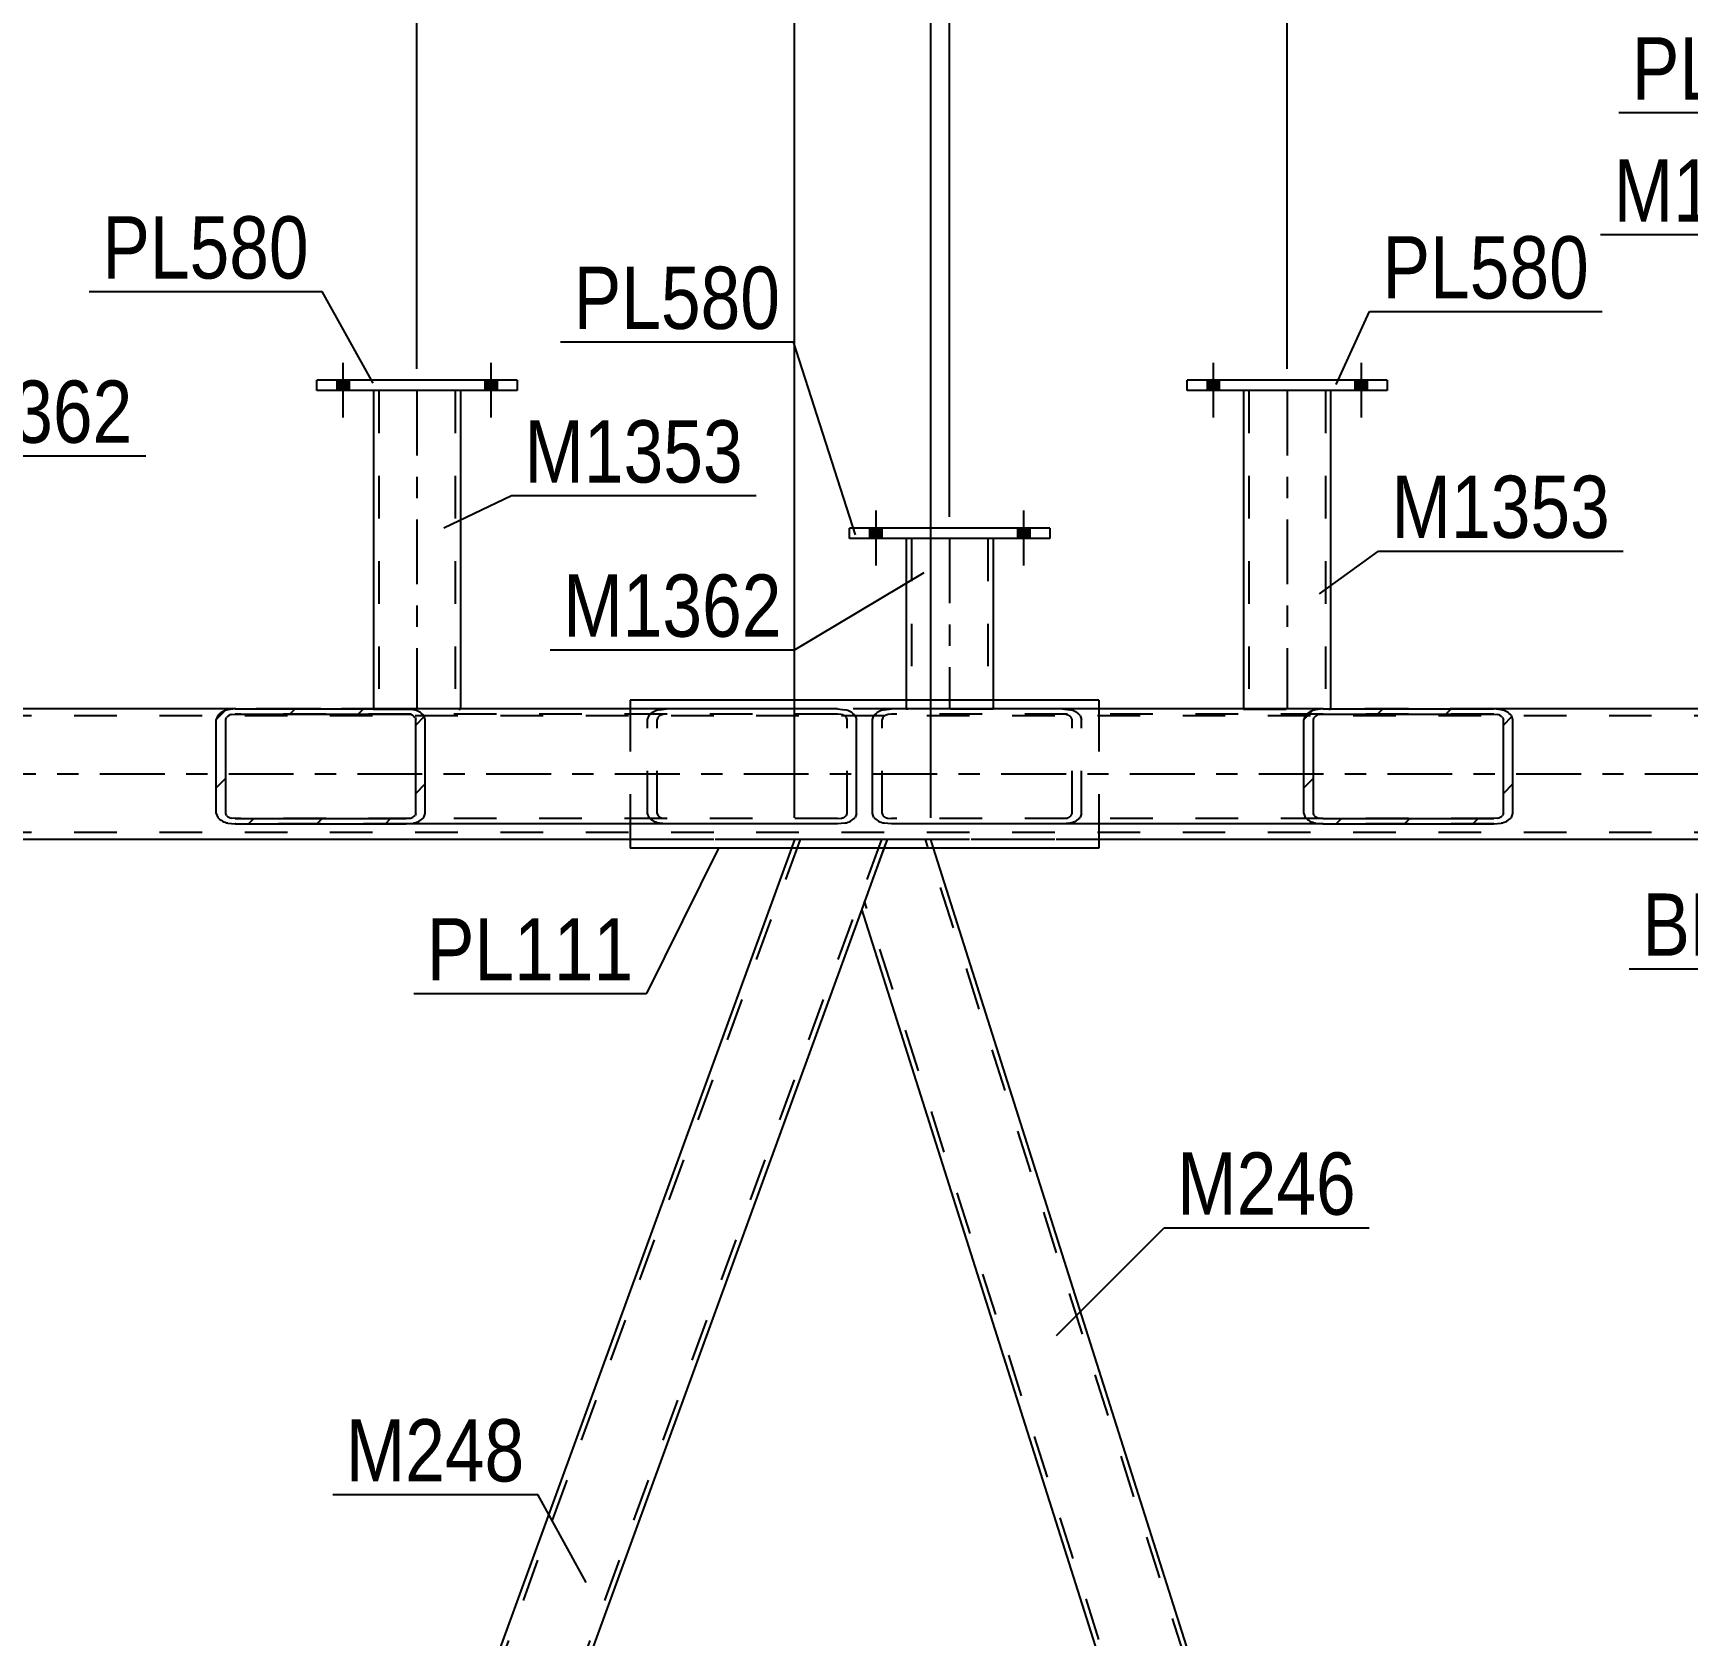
# Model space of a CAD drawing. Header units: millimetres. Extents: x -853 to 336, y -866 to -25.
# Drawn here: x -346.4 to -270.4, y -319.9 to -246.2 of the extents above; entities that cross this region are included whole.
import ezdxf

# ---------------------------------------------------------------- set-up
doc = ezdxf.new("R2010")
doc.units = ezdxf.units.MM
doc.linetypes.add('DXK_LINE_DOT2', pattern=[3.9198, 1.9599, -1.9599])
doc.linetypes.add('DXK_LINE_DOT3', pattern=[5.9187, 2.979, -0.9799, 0.9799, -0.9799])
doc.styles.add('Arial Narrow', font='ARIALN.TTF', dxfattribs={"height": 0.2})

# ---------------------------------------------------------------- blocks, each defined once
blk = doc.blocks.new('Part-570393679-12733 - 12244')
at = {"linetype": 'Continuous'}
h = blk.add_hatch(dxfattribs=at)
h.set_pattern_fill('', scale=0.7, style=0, pattern_type=0)
h.set_pattern_definition([(45, (-338.022, -277.7895), (-1.57154, 1.57154), [])])
h.paths.add_polyline_path([(-337.956, -277.606), (-338.022, -277.789), (-338.022, -282.109), (-337.956, -282.293), (-337.766, -282.449), (-337.483, -282.553), (-337.149, -282.589), (-329.288, -282.589), (-328.953, -282.553), (-328.67, -282.449), (-328.481, -282.293), (-328.414, -282.109), (-328.414, -277.789), (-328.481, -277.606), (-328.67, -277.45), (-328.953, -277.346), (-329.288, -277.309), (-337.149, -277.309), (-337.483, -277.346), (-337.766, -277.45)])
h.paths.add_polyline_path([(-337.316, -277.568), (-337.149, -277.549), (-329.288, -277.549), (-329.12, -277.568), (-328.979, -277.62), (-328.884, -277.698), (-328.851, -277.789), (-328.851, -282.109), (-328.884, -282.201), (-328.979, -282.279), (-329.12, -282.331), (-329.288, -282.349), (-337.149, -282.349), (-337.316, -282.331), (-337.457, -282.279), (-337.552, -282.201), (-337.585, -282.109), (-337.585, -277.789), (-337.552, -277.698), (-337.457, -277.62)])
at = {"color": 2, "linetype": 'Continuous'}
for p, q in [((-337.956, -277.606), (-338.022, -277.789)), ((-337.149, -277.309), (-337.483, -277.346)), ((-337.316, -277.568), (-337.149, -277.549)), ((-337.149, -277.309), (-329.288, -277.309)), ((-337.149, -277.549), (-329.288, -277.549)), ((-309.458, -277.309), (-329.288, -277.309)), ((-328.953, -277.346), (-329.288, -277.309)), ((-329.288, -277.549), (-329.12, -277.568)), ((-328.414, -277.789), (-328.481, -277.606)), ((-309.458, -277.309), (-309.124, -277.346)), ((-308.651, -277.606), (-308.585, -277.789)), ((-338.022, -282.109), (-338.022, -277.789)), ((-337.585, -277.789), (-337.552, -277.698)), ((-337.585, -282.109), (-337.585, -277.789)), ((-328.884, -277.698), (-328.851, -277.789)), ((-328.851, -282.109), (-328.851, -277.789)), ((-328.414, -282.109), (-328.414, -277.789)), ((-308.585, -282.109), (-308.585, -277.789)), ((-338.022, -282.109), (-337.956, -282.293)), ((-337.552, -282.201), (-337.585, -282.109)), ((-328.851, -282.109), (-328.884, -282.201)), ((-328.481, -282.293), (-328.414, -282.109)), ((-308.585, -282.109), (-308.651, -282.293)), ((-337.483, -282.553), (-337.149, -282.589)), ((-337.149, -282.349), (-337.316, -282.331)), ((-337.149, -282.349), (-329.288, -282.349)), ((-337.149, -282.589), (-329.288, -282.589)), ((-329.12, -282.331), (-329.288, -282.349)), ((-329.288, -282.589), (-328.953, -282.553)), ((-309.458, -282.589), (-329.288, -282.589)), ((-309.124, -282.553), (-309.458, -282.589))]:
    blk.add_line(p, q, dxfattribs=at)
at = {"color": 7, "linetype": 'DXK_LINE_DOT2'}
for p, q in [((-329.288, -277.309), (-337.149, -277.309)), ((-309.458, -277.549), (-337.149, -277.549)), ((-318.193, -277.789), (-318.126, -277.606)), ((-317.654, -277.346), (-317.319, -277.309)), ((-317.319, -277.549), (-317.487, -277.568)), ((-309.291, -277.568), (-309.458, -277.549)), ((-318.193, -282.109), (-318.193, -277.789)), ((-317.723, -277.698), (-317.756, -277.789)), ((-317.756, -282.109), (-317.756, -277.789)), ((-309.022, -277.789), (-309.055, -277.698)), ((-309.022, -282.109), (-309.022, -277.789)), ((-318.126, -282.293), (-318.193, -282.109)), ((-317.756, -282.109), (-317.723, -282.201)), ((-309.055, -282.201), (-309.022, -282.109)), ((-309.458, -282.349), (-337.149, -282.349)), ((-329.288, -282.589), (-337.149, -282.589)), ((-317.319, -282.589), (-317.654, -282.553)), ((-317.487, -282.331), (-317.319, -282.349)), ((-309.458, -282.349), (-309.291, -282.331))]:
    blk.add_line(p, q, dxfattribs=at)
at = {"color": 2, "linetype": 'Continuous'}
for centre, radius, start, end in [((-337.348, -278.152), 0.817, 99.51825, 138.06385), ((-337.248, -277.971), 0.409, 99.51825, 138.06385), ((-329.188, -277.971), 0.409, 41.93628, 80.48189), ((-329.088, -278.152), 0.817, 41.93628, 80.48189), ((-309.259, -278.152), 0.817, 41.93628, 80.48189), ((-337.248, -281.928), 0.409, 221.93628, 260.48189), ((-329.188, -281.928), 0.409, 279.51825, 318.06385), ((-337.348, -281.747), 0.817, 221.93628, 260.48189), ((-329.088, -281.747), 0.817, 279.51825, 318.06385), ((-309.259, -281.747), 0.817, 279.51825, 318.06385)]:
    blk.add_arc(centre, radius, start, end, dxfattribs=at)
at = {"color": 7, "linetype": 'DXK_LINE_DOT2'}
for centre, radius, start, end in [((-317.519, -278.152), 0.817, 99.51825, 138.06385), ((-317.419, -277.971), 0.409, 99.51825, 138.06385), ((-309.359, -277.971), 0.409, 41.93628, 80.48189), ((-317.419, -281.928), 0.409, 221.93628, 260.48189), ((-309.359, -281.928), 0.409, 279.51825, 318.06385), ((-317.519, -281.747), 0.817, 221.93628, 260.48189)]:
    blk.add_arc(centre, radius, start, end, dxfattribs=at)
blk = doc.blocks.new('Part-570393679-12443 - 12244')
at = {"color": 7, "linetype": 'DXK_LINE_DOT2'}
for p, q in [((-79.967, -277.629), (-752.888, -277.63)), ((-87.276, -277.309), (-742.568, -277.31)), ((-279.292, -277.309), (-337.148, -277.309)), ((-79.967, -282.989), (-752.888, -282.99)), ((-79.967, -283.309), (-742.568, -283.31)), ((-297.447, -283.309), (-318.993, -283.309))]:
    blk.add_line(p, q, dxfattribs=at)
at = {"color": 2, "linetype": 'Continuous'}
for p, q in [((-337.148, -277.309), (-364.427, -277.309)), ((-252.014, -277.309), (-279.292, -277.309)), ((-318.993, -283.309), (-382.581, -283.309)), ((-233.859, -283.309), (-297.447, -283.309))]:
    blk.add_line(p, q, dxfattribs=at)
at = {"color": 7, "linetype": 'DXK_LINE_DOT3'}
blk.add_line((-79.967, -280.309), (-752.888, -280.31), dxfattribs=at)
blk = doc.blocks.new('Bolt-570393679-12646 - 12244')
at = {"linetype": 'Continuous'}
for points in [[(-331.916, -262.189), (-332.476, -262.189), (-332.476, -262.669), (-331.916, -262.669)], [(-331.916, -262.189), (-332.476, -262.189), (-332.476, -262.669), (-331.916, -262.669)], [(-325.116, -262.189), (-325.676, -262.189), (-325.676, -262.669), (-325.116, -262.669)], [(-325.116, -262.189), (-325.676, -262.189), (-325.676, -262.669), (-325.116, -262.669)]]:
    blk.add_hatch(color=1, dxfattribs=at).paths.add_polyline_path(points)
at = {"color": 1, "linetype": 'Continuous'}
for p, q in [((-332.196, -261.389), (-332.196, -263.909)), ((-332.196, -261.389), (-332.196, -263.909)), ((-325.396, -261.389), (-325.396, -263.909)), ((-325.396, -261.389), (-325.396, -263.909)), ((-332.476, -262.189), (-332.476, -262.669)), ((-332.476, -262.189), (-332.476, -262.669)), ((-331.916, -262.189), (-331.916, -262.669)), ((-331.916, -262.189), (-331.916, -262.669)), ((-325.676, -262.189), (-325.676, -262.669)), ((-325.676, -262.189), (-325.676, -262.669)), ((-325.116, -262.189), (-325.116, -262.669)), ((-325.116, -262.189), (-325.116, -262.669))]:
    blk.add_line(p, q, dxfattribs=at)
blk = doc.blocks.new('Part-570393679-12530 - 12244')
at = {"color": 2, "linetype": 'Continuous'}
for p, q in [((-299.709, -268.987), (-308.909, -268.987)), ((-308.909, -269.467), (-308.909, -268.987)), ((-299.709, -268.987), (-299.709, -269.467)), ((-299.709, -269.467), (-308.909, -269.467))]:
    blk.add_line(p, q, dxfattribs=at)
blk = doc.blocks.new('Bolt-570393679-12648 - 12244')
at = {"linetype": 'Continuous'}
for points in [[(-291.916, -262.189), (-292.476, -262.189), (-292.476, -262.669), (-291.916, -262.669)], [(-291.916, -262.189), (-292.476, -262.189), (-292.476, -262.669), (-291.916, -262.669)], [(-285.116, -262.189), (-285.676, -262.189), (-285.676, -262.669), (-285.116, -262.669)], [(-285.116, -262.189), (-285.676, -262.189), (-285.676, -262.669), (-285.116, -262.669)]]:
    blk.add_hatch(color=1, dxfattribs=at).paths.add_polyline_path(points)
at = {"color": 1, "linetype": 'Continuous'}
for p, q in [((-292.196, -261.389), (-292.196, -263.909)), ((-292.196, -261.389), (-292.196, -263.909)), ((-285.396, -261.389), (-285.396, -263.909)), ((-285.396, -261.389), (-285.396, -263.909)), ((-292.476, -262.189), (-292.476, -262.669)), ((-292.476, -262.189), (-292.476, -262.669)), ((-291.916, -262.189), (-291.916, -262.669)), ((-291.916, -262.189), (-291.916, -262.669)), ((-285.676, -262.189), (-285.676, -262.669)), ((-285.676, -262.189), (-285.676, -262.669)), ((-285.116, -262.189), (-285.116, -262.669)), ((-285.116, -262.189), (-285.116, -262.669))]:
    blk.add_line(p, q, dxfattribs=at)
blk = doc.blocks.new('Part-570393679-12535 - 12244')
at = {"color": 2, "linetype": 'Continuous'}
for p, q in [((-306.309, -269.467), (-306.309, -276.909)), ((-302.309, -269.467), (-302.309, -276.909))]:
    blk.add_line(p, q, dxfattribs=at)
at = {"color": 7, "linetype": 'DXK_LINE_DOT2'}
for p, q in [((-302.309, -269.467), (-306.309, -269.467)), ((-306.309, -269.467), (-306.273, -269.467)), ((-306.069, -269.467), (-306.069, -277.313)), ((-302.549, -269.467), (-302.549, -277.313)), ((-306.309, -276.909), (-306.309, -277.313)), ((-302.309, -277.313), (-306.309, -277.313)), ((-302.309, -276.909), (-302.309, -277.313))]:
    blk.add_line(p, q, dxfattribs=at)
at = {"color": 7, "linetype": 'DXK_LINE_DOT3'}
blk.add_line((-304.309, -269.467), (-304.309, -277.313), dxfattribs=at)
blk = doc.blocks.new('Part-570393679-12934 - 12244')
at = {"color": 2, "linetype": 'Continuous'}
for p, q in [((-318.993, -276.909), (-318.993, -277.309)), ((-297.447, -276.909), (-318.993, -276.909)), ((-297.447, -276.909), (-297.447, -277.309)), ((-318.993, -282.589), (-318.993, -283.709)), ((-297.447, -282.589), (-297.447, -283.709)), ((-297.447, -283.709), (-318.993, -283.709))]:
    blk.add_line(p, q, dxfattribs=at)
at = {"color": 7, "linetype": 'DXK_LINE_DOT2'}
for p, q in [((-318.993, -277.309), (-318.993, -282.589)), ((-297.447, -277.309), (-297.447, -282.589))]:
    blk.add_line(p, q, dxfattribs=at)
blk = doc.blocks.new('Part-570393679-13002 - 12244')
at = {"color": 2, "linetype": 'Continuous'}
for p, q in [((-284.196, -262.189), (-293.396, -262.189)), ((-293.396, -262.669), (-293.396, -262.189)), ((-284.196, -262.189), (-284.196, -262.669)), ((-284.196, -262.669), (-293.396, -262.669))]:
    blk.add_line(p, q, dxfattribs=at)
blk = doc.blocks.new('Part-570393679-13026 - 12244')
at = {"color": 2, "linetype": 'Continuous'}
for p, q in [((-324.196, -262.189), (-333.396, -262.189)), ((-333.396, -262.669), (-333.396, -262.189)), ((-324.196, -262.189), (-324.196, -262.669)), ((-324.196, -262.669), (-333.396, -262.669))]:
    blk.add_line(p, q, dxfattribs=at)
blk = doc.blocks.new('Part-570393679-12690 - 12244')
at = {"color": 7, "linetype": 'DXK_LINE_DOT2'}
for p, q in [((-311.185, -283.31), (-354.497, -402.31)), ((-307.439, -283.31), (-350.751, -402.31)), ((-311.44, -283.31), (-311.586, -283.709)), ((-307.184, -283.31), (-311.44, -283.31)), ((-311.44, -283.31), (-311.401, -283.31)), ((-307.184, -283.31), (-308.35, -286.515))]:
    blk.add_line(p, q, dxfattribs=at)
at = {"color": 2, "linetype": 'Continuous'}
for p, q in [((-311.586, -283.709), (-353.586, -399.104)), ((-308.35, -286.515), (-350.35, -401.91))]:
    blk.add_line(p, q, dxfattribs=at)
blk = doc.blocks.new('Bolt-570393679-12726 - 12244')
at = {"linetype": 'Continuous'}
for points in [[(-307.429, -268.987), (-307.989, -268.987), (-307.989, -269.467), (-307.429, -269.467)], [(-307.429, -268.987), (-307.989, -268.987), (-307.989, -269.467), (-307.429, -269.467)], [(-300.629, -268.987), (-301.189, -268.987), (-301.189, -269.467), (-300.629, -269.467)], [(-300.629, -268.987), (-301.189, -268.987), (-301.189, -269.467), (-300.629, -269.467)]]:
    blk.add_hatch(color=1, dxfattribs=at).paths.add_polyline_path(points)
at = {"color": 1, "linetype": 'Continuous'}
for p, q in [((-307.709, -268.187), (-307.709, -270.707)), ((-307.709, -268.187), (-307.709, -270.707)), ((-300.909, -268.187), (-300.909, -270.707)), ((-300.909, -268.187), (-300.909, -270.707)), ((-307.989, -268.987), (-307.989, -269.467)), ((-307.989, -268.987), (-307.989, -269.467)), ((-307.429, -268.987), (-307.429, -269.467)), ((-307.429, -268.987), (-307.429, -269.467)), ((-301.189, -268.987), (-301.189, -269.467)), ((-301.189, -268.987), (-301.189, -269.467)), ((-300.629, -268.987), (-300.629, -269.467)), ((-300.629, -268.987), (-300.629, -269.467))]:
    blk.add_line(p, q, dxfattribs=at)
blk = doc.blocks.new('Part-570393679-12779 - 12244')
at = {"color": 2, "linetype": 'Continuous'}
for p, q in [((-307.329, -283.709), (-308.35, -286.515)), ((-268.452, -399.104), (-305.044, -283.709)), ((-271.758, -401.91), (-308.35, -286.515))]:
    blk.add_line(p, q, dxfattribs=at)
at = {"color": 7, "linetype": 'DXK_LINE_DOT2'}
for p, q in [((-307.184, -283.31), (-307.329, -283.709)), ((-305.171, -283.31), (-307.184, -283.31)), ((-268.586, -399.473), (-305.422, -283.31)), ((-305.044, -283.709), (-305.171, -283.31)), ((-271.38, -402.31), (-308.216, -286.145))]:
    blk.add_line(p, q, dxfattribs=at)
blk = doc.blocks.new('Part-570393679-12798 - 12244')
at = {"linetype": 'Continuous'}
h = blk.add_hatch(dxfattribs=at)
h.set_pattern_fill('', scale=0.7, style=0, pattern_type=0)
h.set_pattern_definition([(45, (-288.0259, -277.7894), (-1.57154, 1.57154), [])])
h.paths.add_polyline_path([(-287.959, -277.606), (-288.026, -277.789), (-288.026, -282.109), (-287.959, -282.293), (-287.77, -282.449), (-287.487, -282.553), (-287.152, -282.589), (-279.291, -282.589), (-278.957, -282.553), (-278.674, -282.449), (-278.485, -282.293), (-278.418, -282.109), (-278.418, -277.789), (-278.485, -277.606), (-278.674, -277.45), (-278.957, -277.346), (-279.291, -277.309), (-287.152, -277.309), (-287.487, -277.346), (-287.77, -277.45)])
h.paths.add_polyline_path([(-287.32, -277.568), (-287.152, -277.549), (-279.291, -277.549), (-279.124, -277.568), (-278.983, -277.62), (-278.888, -277.698), (-278.855, -277.789), (-278.855, -282.109), (-278.888, -282.201), (-278.983, -282.279), (-279.124, -282.331), (-279.291, -282.349), (-287.152, -282.349), (-287.32, -282.331), (-287.461, -282.279), (-287.556, -282.201), (-287.589, -282.109), (-287.589, -277.789), (-287.556, -277.698), (-287.461, -277.62)])
at = {"color": 2, "linetype": 'Continuous'}
for p, q in [((-307.855, -277.789), (-307.789, -277.606)), ((-307.316, -277.346), (-306.982, -277.309)), ((-287.152, -277.309), (-306.982, -277.309)), ((-287.959, -277.606), (-288.026, -277.789)), ((-287.152, -277.309), (-287.487, -277.346)), ((-287.32, -277.568), (-287.152, -277.549)), ((-287.152, -277.309), (-279.291, -277.309)), ((-287.152, -277.549), (-279.291, -277.549)), ((-278.957, -277.346), (-279.291, -277.309)), ((-279.291, -277.549), (-279.124, -277.568)), ((-278.418, -277.789), (-278.485, -277.606)), ((-307.855, -282.109), (-307.855, -277.789)), ((-288.026, -282.109), (-288.026, -277.789)), ((-287.589, -277.789), (-287.556, -277.698)), ((-287.589, -282.109), (-287.589, -277.789)), ((-278.888, -277.698), (-278.855, -277.789)), ((-278.855, -282.109), (-278.855, -277.789)), ((-278.418, -282.109), (-278.418, -277.789)), ((-307.789, -282.293), (-307.855, -282.109)), ((-288.026, -282.109), (-287.959, -282.293)), ((-287.556, -282.201), (-287.589, -282.109)), ((-278.855, -282.109), (-278.888, -282.201)), ((-278.485, -282.293), (-278.418, -282.109)), ((-306.982, -282.589), (-307.316, -282.553)), ((-287.152, -282.589), (-306.982, -282.589)), ((-287.487, -282.553), (-287.152, -282.589)), ((-287.152, -282.349), (-287.32, -282.331)), ((-287.152, -282.349), (-279.291, -282.349)), ((-287.152, -282.589), (-279.291, -282.589)), ((-279.124, -282.331), (-279.291, -282.349)), ((-279.291, -282.589), (-278.957, -282.553))]:
    blk.add_line(p, q, dxfattribs=at)
at = {"color": 7, "linetype": 'DXK_LINE_DOT2'}
for p, q in [((-306.982, -277.549), (-307.149, -277.568)), ((-279.291, -277.549), (-306.982, -277.549)), ((-299.121, -277.309), (-298.786, -277.346)), ((-298.954, -277.568), (-299.121, -277.549)), ((-298.314, -277.606), (-298.247, -277.789)), ((-279.291, -277.309), (-287.152, -277.309)), ((-307.385, -277.698), (-307.418, -277.789)), ((-307.418, -282.109), (-307.418, -277.789)), ((-298.684, -277.789), (-298.717, -277.698)), ((-298.684, -282.109), (-298.684, -277.789)), ((-298.247, -282.109), (-298.247, -277.789)), ((-307.418, -282.109), (-307.385, -282.201)), ((-298.717, -282.201), (-298.684, -282.109)), ((-298.247, -282.109), (-298.314, -282.293)), ((-307.149, -282.331), (-306.982, -282.349)), ((-279.291, -282.349), (-306.982, -282.349)), ((-299.121, -282.349), (-298.954, -282.331)), ((-298.786, -282.553), (-299.121, -282.589)), ((-279.291, -282.589), (-287.152, -282.589))]:
    blk.add_line(p, q, dxfattribs=at)
at = {"color": 2, "linetype": 'Continuous'}
for centre, radius, start, end in [((-307.181, -278.152), 0.817, 99.51825, 138.06385), ((-287.352, -278.152), 0.817, 99.51825, 138.06385), ((-287.252, -277.971), 0.409, 99.51825, 138.06385), ((-279.192, -277.971), 0.409, 41.93628, 80.48189), ((-279.092, -278.152), 0.817, 41.93628, 80.48189), ((-287.252, -281.928), 0.409, 221.93628, 260.48189), ((-279.192, -281.928), 0.409, 279.51825, 318.06385), ((-307.181, -281.747), 0.817, 221.93628, 260.48189), ((-287.352, -281.747), 0.817, 221.93628, 260.48189), ((-279.092, -281.747), 0.817, 279.51825, 318.06385)]:
    blk.add_arc(centre, radius, start, end, dxfattribs=at)
at = {"color": 7, "linetype": 'DXK_LINE_DOT2'}
for centre, radius, start, end in [((-307.081, -277.971), 0.409, 99.51825, 138.06385), ((-299.021, -277.971), 0.409, 41.93628, 80.48189), ((-298.921, -278.152), 0.817, 41.93628, 80.48189), ((-307.081, -281.928), 0.409, 221.93628, 260.48189), ((-299.021, -281.928), 0.409, 279.51825, 318.06385), ((-298.921, -281.747), 0.817, 279.51825, 318.06385)]:
    blk.add_arc(centre, radius, start, end, dxfattribs=at)
blk = doc.blocks.new('Part-570393679-12995 - 12244')
at = {"color": 2, "linetype": 'Continuous'}
for p, q in [((-330.796, -262.669), (-330.796, -277.309)), ((-326.796, -262.669), (-326.796, -277.309))]:
    blk.add_line(p, q, dxfattribs=at)
at = {"color": 7, "linetype": 'DXK_LINE_DOT2'}
for p, q in [((-326.796, -262.669), (-330.796, -262.669)), ((-330.759, -262.669), (-330.796, -262.669)), ((-330.556, -262.669), (-330.556, -277.312)), ((-327.036, -262.669), (-327.036, -277.312)), ((-330.796, -277.309), (-330.796, -277.312)), ((-330.796, -277.312), (-326.796, -277.312)), ((-326.796, -277.312), (-326.796, -277.309)), ((-326.796, -277.309), (-326.796, -277.312))]:
    blk.add_line(p, q, dxfattribs=at)
at = {"color": 7, "linetype": 'DXK_LINE_DOT3'}
blk.add_line((-328.796, -262.669), (-328.796, -277.312), dxfattribs=at)
blk = doc.blocks.new('Part-570393679-13007 - 12244')
at = {"color": 2, "linetype": 'Continuous'}
for p, q in [((-290.796, -262.669), (-290.796, -277.309)), ((-286.796, -262.669), (-286.796, -277.309))]:
    blk.add_line(p, q, dxfattribs=at)
at = {"color": 7, "linetype": 'DXK_LINE_DOT2'}
for p, q in [((-286.796, -262.669), (-290.796, -262.669)), ((-290.759, -262.669), (-290.796, -262.669)), ((-290.556, -262.669), (-290.556, -277.312)), ((-287.036, -262.669), (-287.036, -277.312)), ((-290.796, -277.309), (-290.796, -277.312)), ((-290.796, -277.312), (-286.796, -277.312)), ((-286.796, -277.312), (-286.796, -277.309)), ((-286.796, -277.309), (-286.796, -277.312))]:
    blk.add_line(p, q, dxfattribs=at)
at = {"color": 7, "linetype": 'DXK_LINE_DOT3'}
blk.add_line((-288.796, -262.669), (-288.796, -277.312), dxfattribs=at)
blk = doc.blocks.new('StraightDimension-570393679-19887 - 12244')
at = {"color": 7, "linetype": 'Continuous'}
for p, q in [((-288.796, -261.669), (-288.796, -220.311)), ((-304.309, -268.467), (-304.309, -224.811)), ((-302.809, -234.652), (-305.809, -235.852)), ((-290.296, -235.852), (-287.296, -234.652)), ((-304.309, -235.252), (-288.796, -235.252))]:
    blk.add_line(p, q, dxfattribs=at)
at = {"color": 0}
blk.add_wipeout([(-293.21, -234.502), (-293.21, -230.302), (-299.895, -230.302), (-299.895, -234.502)], dxfattribs=at)
at = {"color": 3, "style": 'Arial Narrow'}
blk.add_text('388', height=2.8633, dxfattribs=at).set_placement((-299.295, -233.902))
at = {"color": 0, "linetype": 'Continuous'}
blk.add_wipeout([(-289.396, -219.711), (-293.596, -219.711), (-293.596, -230.052), (-289.396, -230.052)], dxfattribs=at)
at = {"color": 3, "linetype": 'Continuous', "style": 'Arial Narrow'}
blk.add_text('11602', height=2.8633, rotation=90.00021, dxfattribs=at).set_placement((-289.996, -229.452))
blk = doc.blocks.new('StraightDimension-570393679-19886 - 12244')
at = {"color": 7, "linetype": 'Continuous'}
for p, q in [((-288.796, -261.669), (-288.796, -220.311)), ((-253.229, -261.107), (-253.229, -220.311)), ((-287.296, -234.652), (-290.296, -235.852)), ((-254.729, -235.852), (-251.729, -234.652)), ((-288.796, -235.252), (-253.229, -235.252))]:
    blk.add_line(p, q, dxfattribs=at)
at = {"color": 0, "linetype": 'Continuous'}
blk.add_wipeout([(-253.829, -219.711), (-258.029, -219.711), (-258.029, -230.052), (-253.829, -230.052)], dxfattribs=at)
at = {"color": 0}
blk.add_wipeout([(-267.67, -234.502), (-267.67, -230.302), (-274.354, -230.302), (-274.354, -234.502)], dxfattribs=at)
at = {"color": 3, "linetype": 'Continuous', "style": 'Arial Narrow'}
blk.add_text('12491', height=2.8633, rotation=90.00021, dxfattribs=at).set_placement((-254.429, -229.452))
at = {"color": 3, "style": 'Arial Narrow'}
blk.add_text('889', height=2.8633, dxfattribs=at).set_placement((-273.754, -233.902))
blk = doc.blocks.new('StraightDimension-570393679-13985 - 12244')
at = {"color": 7, "linetype": 'Continuous'}
blk.add_line((-311.44, -282.31), (-311.44, -200.584), dxfattribs=at)
blk = doc.blocks.new('StraightDimension-570393679-14111 - 12244')
at = {"color": 7, "linetype": 'Continuous'}
for p, q in [((-305.171, -282.31), (-305.171, -196.084)), ((-311.44, -282.31), (-311.44, -200.584))]:
    blk.add_line(p, q, dxfattribs=at)
blk = doc.blocks.new('StraightDimension-570393679-14129 - 12244')
at = {"color": 7, "linetype": 'Continuous'}
blk.add_line((-305.171, -282.31), (-305.171, -196.084), dxfattribs=at)
blk = doc.blocks.new('StraightDimension-570393679-19888 - 12244')
at = {"color": 7, "linetype": 'Continuous'}
for p, q in [((-328.796, -261.669), (-328.796, -224.811)), ((-304.309, -268.467), (-304.309, -224.811)), ((-327.296, -234.652), (-330.296, -235.852)), ((-305.809, -235.852), (-302.809, -234.652)), ((-328.796, -235.252), (-304.309, -235.252))]:
    blk.add_line(p, q, dxfattribs=at)
at = {"color": 0}
blk.add_wipeout([(-313.21, -234.502), (-313.21, -230.302), (-319.895, -230.302), (-319.895, -234.502)], dxfattribs=at)
at = {"color": 3, "style": 'Arial Narrow'}
blk.add_text('612', height=2.8633, dxfattribs=at).set_placement((-319.295, -233.902))
at = {"color": 0, "linetype": 'Continuous'}
blk.add_wipeout([(-304.909, -224.211), (-309.109, -224.211), (-309.109, -234.552), (-304.909, -234.552)], dxfattribs=at)
at = {"color": 3, "linetype": 'Continuous', "style": 'Arial Narrow'}
blk.add_text('11214', height=2.8633, rotation=90.00021, dxfattribs=at).set_placement((-305.509, -233.952))
blk = doc.blocks.new('StraightDimension-570393679-19889 - 12244')
at = {"color": 7, "linetype": 'Continuous'}
for p, q in [((-355.39, -268.467), (-355.39, -222.139)), ((-328.796, -261.669), (-328.796, -224.811)), ((-353.89, -234.652), (-356.89, -235.852)), ((-330.296, -235.852), (-327.296, -234.652)), ((-355.39, -235.252), (-328.796, -235.252))]:
    blk.add_line(p, q, dxfattribs=at)
at = {"color": 0}
blk.add_wipeout([(-338.751, -234.502), (-338.751, -230.302), (-345.435, -230.302), (-345.435, -234.502)], dxfattribs=at)
at = {"color": 3, "style": 'Arial Narrow'}
blk.add_text('665', height=2.8633, dxfattribs=at).set_placement((-344.835, -233.902))
at = {"color": 0, "linetype": 'Continuous'}
blk.add_wipeout([(-329.396, -224.211), (-333.596, -224.211), (-333.596, -234.552), (-329.396, -234.552)], dxfattribs=at)
at = {"color": 3, "linetype": 'Continuous', "style": 'Arial Narrow'}
blk.add_text('10602', height=2.8633, rotation=90.00021, dxfattribs=at).set_placement((-329.996, -233.952))
blk = doc.blocks.new('Mark-570393679-12531 - 12244')
at = {"color": 30, "linetype": 'Continuous'}
for p in [(-305.497, -271.048), (-322.67, -274.587)]:
    blk.add_line(p, (-311.418, -274.587), dxfattribs=at)
at = {"color": 0}
blk.add_wipeout([(-312.018, -273.987), (-312.018, -270.987), (-322.07, -270.987), (-322.07, -273.987)], dxfattribs=at)
blk.add_wipeout([(-312.018, -273.987), (-312.018, -270.987), (-322.07, -270.987), (-322.07, -273.987)], dxfattribs=at)
at = {"color": 3, "style": 'Arial Narrow'}
blk.add_text('M1362', height=2.8633, dxfattribs=at).set_placement((-322.07, -273.987))
blk = doc.blocks.new('Mark-570393679-12429 - 12244')
at = {"color": 30, "linetype": 'Continuous'}
for p in [(-255.337, -272.017), (-273.066, -289.258)]:
    blk.add_line(p, (-263.827, -289.258), dxfattribs=at)
at = {"color": 0}
blk.add_wipeout([(-264.427, -288.658), (-264.427, -285.658), (-272.466, -285.658), (-272.466, -288.658)], dxfattribs=at)
blk.add_wipeout([(-264.427, -288.658), (-264.427, -285.658), (-272.466, -285.658), (-272.466, -288.658)], dxfattribs=at)
at = {"color": 3, "style": 'Arial Narrow'}
blk.add_text('BPL9', height=2.8633, dxfattribs=at).set_placement((-272.466, -288.658))
blk = doc.blocks.new('Mark-570393679-12501 - 12244')
at = {"color": 30, "linetype": 'Continuous'}
for p, q in [((-354.556, -270.437), (-352.511, -265.668)), ((-352.511, -265.668), (-341.259, -265.668))]:
    blk.add_line(p, q, dxfattribs=at)
at = {"color": 0}
blk.add_wipeout([(-341.859, -265.068), (-341.859, -262.068), (-351.911, -262.068), (-351.911, -265.068)], dxfattribs=at)
blk.add_wipeout([(-341.859, -265.068), (-341.859, -262.068), (-351.911, -262.068), (-351.911, -265.068)], dxfattribs=at)
at = {"color": 3, "style": 'Arial Narrow'}
blk.add_text('M1362', height=2.8633, dxfattribs=at).set_placement((-351.911, -265.068))
blk = doc.blocks.new('Mark-570393679-12526 - 12244')
at = {"color": 30, "linetype": 'Continuous'}
for p in [(-322.192, -260.432), (-308.637, -269.296)]:
    blk.add_line(p, (-311.488, -260.432), dxfattribs=at)
at = {"color": 0}
blk.add_wipeout([(-312.088, -259.832), (-312.088, -256.832), (-321.592, -256.832), (-321.592, -259.832)], dxfattribs=at)
blk.add_wipeout([(-312.088, -259.832), (-312.088, -256.832), (-321.592, -256.832), (-321.592, -259.832)], dxfattribs=at)
at = {"color": 3, "style": 'Arial Narrow'}
blk.add_text('PL580', height=2.8633, dxfattribs=at).set_placement((-321.592, -259.832))
blk = doc.blocks.new('Mark-570393679-12930 - 12244')
at = {"color": 30, "linetype": 'Continuous'}
for p in [(-314.935, -283.704), (-328.943, -290.393)]:
    blk.add_line(p, (-318.239, -290.393), dxfattribs=at)
at = {"color": 0}
blk.add_wipeout([(-318.839, -289.793), (-318.839, -286.793), (-328.343, -286.793), (-328.343, -289.793)], dxfattribs=at)
blk.add_wipeout([(-318.839, -289.793), (-318.839, -286.793), (-328.343, -286.793), (-328.343, -289.793)], dxfattribs=at)
at = {"color": 3, "style": 'Arial Narrow'}
blk.add_text('PL111', height=2.8633, dxfattribs=at).set_placement((-328.343, -289.793))
blk = doc.blocks.new('Mark-570393679-13022 - 12244')
at = {"color": 30, "linetype": 'Continuous'}
for p in [(-343.86, -258.115), (-330.811, -262.327)]:
    blk.add_line(p, (-333.156, -258.115), dxfattribs=at)
at = {"color": 0}
blk.add_wipeout([(-333.756, -257.515), (-333.756, -254.515), (-343.26, -254.515), (-343.26, -257.515)], dxfattribs=at)
blk.add_wipeout([(-333.756, -257.515), (-333.756, -254.515), (-343.26, -254.515), (-343.26, -257.515)], dxfattribs=at)
at = {"color": 3, "style": 'Arial Narrow'}
blk.add_text('PL580', height=2.8633, dxfattribs=at).set_placement((-343.26, -257.515))
blk = doc.blocks.new('Mark-570393679-12686 - 12244')
at = {"color": 30, "linetype": 'Continuous'}
for p in [(-332.669, -313.436), (-321.018, -317.475)]:
    blk.add_line(p, (-323.245, -313.436), dxfattribs=at)
at = {"color": 0}
blk.add_wipeout([(-323.845, -312.836), (-323.845, -309.836), (-332.069, -309.836), (-332.069, -312.836)], dxfattribs=at)
blk.add_wipeout([(-323.845, -312.836), (-323.845, -309.836), (-332.069, -309.836), (-332.069, -312.836)], dxfattribs=at)
at = {"color": 3, "style": 'Arial Narrow'}
blk.add_text('M248', height=2.8633, dxfattribs=at).set_placement((-332.069, -312.836))
blk = doc.blocks.new('Mark-570393679-12775 - 12244')
at = {"color": 30, "linetype": 'Continuous'}
for p, q in [((-299.398, -306.117), (-294.448, -301.168)), ((-294.448, -301.168), (-285.024, -301.168))]:
    blk.add_line(p, q, dxfattribs=at)
at = {"color": 0}
blk.add_wipeout([(-285.624, -300.568), (-285.624, -297.568), (-293.848, -297.568), (-293.848, -300.568)], dxfattribs=at)
blk.add_wipeout([(-285.624, -300.568), (-285.624, -297.568), (-293.848, -297.568), (-293.848, -300.568)], dxfattribs=at)
at = {"color": 3, "style": 'Arial Narrow'}
blk.add_text('M246', height=2.8633, dxfattribs=at).set_placement((-293.848, -300.568))
blk = doc.blocks.new('Mark-570393679-12896 - 12244')
at = {"color": 30, "linetype": 'Continuous'}
for p in [(-274.382, -255.491), (-252.479, -263.761)]:
    blk.add_line(p, (-263.13, -255.491), dxfattribs=at)
at = {"color": 0}
blk.add_wipeout([(-263.73, -254.891), (-263.73, -251.891), (-273.782, -251.891), (-273.782, -254.891)], dxfattribs=at)
blk.add_wipeout([(-263.73, -254.891), (-263.73, -251.891), (-273.782, -251.891), (-273.782, -254.891)], dxfattribs=at)
at = {"color": 3, "style": 'Arial Narrow'}
blk.add_text('M1470', height=2.8633, dxfattribs=at).set_placement((-273.782, -254.891))
blk = doc.blocks.new('Mark-570393679-12991 - 12244')
at = {"color": 30, "linetype": 'Continuous'}
for p, q in [((-327.557, -268.977), (-324.452, -267.496)), ((-324.452, -267.496), (-313.201, -267.496))]:
    blk.add_line(p, q, dxfattribs=at)
at = {"color": 0}
blk.add_wipeout([(-313.801, -266.896), (-313.801, -263.896), (-323.852, -263.896), (-323.852, -266.896)], dxfattribs=at)
blk.add_wipeout([(-313.801, -266.896), (-313.801, -263.896), (-323.852, -263.896), (-323.852, -266.896)], dxfattribs=at)
at = {"color": 3, "style": 'Arial Narrow'}
blk.add_text('M1353', height=2.8633, dxfattribs=at).set_placement((-323.852, -266.896))
blk = doc.blocks.new('Mark-570393679-12998 - 12244')
at = {"color": 30, "linetype": 'Continuous'}
for p, q in [((-286.543, -262.383), (-285.013, -259.031)), ((-285.013, -259.031), (-274.309, -259.031))]:
    blk.add_line(p, q, dxfattribs=at)
at = {"color": 0}
blk.add_wipeout([(-274.909, -258.431), (-274.909, -255.431), (-284.413, -255.431), (-284.413, -258.431)], dxfattribs=at)
blk.add_wipeout([(-274.909, -258.431), (-274.909, -255.431), (-284.413, -255.431), (-284.413, -258.431)], dxfattribs=at)
at = {"color": 3, "style": 'Arial Narrow'}
blk.add_text('PL580', height=2.8633, dxfattribs=at).set_placement((-284.413, -258.431))
blk = doc.blocks.new('Mark-570393679-13003 - 12244')
at = {"color": 30, "linetype": 'Continuous'}
for p, q in [((-287.302, -272.012), (-284.593, -270.044)), ((-284.593, -270.044), (-273.341, -270.044))]:
    blk.add_line(p, q, dxfattribs=at)
at = {"color": 0}
blk.add_wipeout([(-273.941, -269.444), (-273.941, -266.444), (-283.993, -266.444), (-283.993, -269.444)], dxfattribs=at)
blk.add_wipeout([(-273.941, -269.444), (-273.941, -266.444), (-283.993, -266.444), (-283.993, -269.444)], dxfattribs=at)
at = {"color": 3, "style": 'Arial Narrow'}
blk.add_text('M1353', height=2.8633, dxfattribs=at).set_placement((-283.993, -269.444))
blk = doc.blocks.new('Mark-570393679-25639 - 12244')
at = {"color": 30, "linetype": 'Continuous'}
for p in [(-273.551, -249.885), (-254.273, -261.927)]:
    blk.add_line(p, (-262.847, -249.885), dxfattribs=at)
at = {"color": 0}
blk.add_wipeout([(-263.447, -249.285), (-263.447, -246.285), (-272.951, -246.285), (-272.951, -249.285)], dxfattribs=at)
blk.add_wipeout([(-263.447, -249.285), (-263.447, -246.285), (-272.951, -246.285), (-272.951, -249.285)], dxfattribs=at)
at = {"color": 3, "style": 'Arial Narrow'}
blk.add_text('PL773', height=2.8633, dxfattribs=at).set_placement((-272.951, -249.285))

msp = doc.modelspace()

# ---------------------------------------------------------------- block references
for name in ['Bolt-570393679-12646 - 12244', 'Bolt-570393679-12648 - 12244', 'Part-570393679-13026 - 12244', 'Part-570393679-13002 - 12244', 'Part-570393679-12995 - 12244', 'Part-570393679-13007 - 12244', 'Bolt-570393679-12726 - 12244', 'Part-570393679-12530 - 12244', 'Part-570393679-12535 - 12244', 'Part-570393679-12443 - 12244', 'Part-570393679-12733 - 12244', 'Part-570393679-12934 - 12244', 'Part-570393679-12798 - 12244', 'Part-570393679-12690 - 12244', 'Part-570393679-12779 - 12244']:
    msp.add_blockref(name, (0, 0))

# ---------------------------------------------------------------- next in the draw order: block references
for name in ['StraightDimension-570393679-13985 - 12244', 'StraightDimension-570393679-19887 - 12244', 'Mark-570393679-12930 - 12244', 'Mark-570393679-12775 - 12244', 'Mark-570393679-12686 - 12244']:
    msp.add_blockref(name, (0, 0))

# ---------------------------------------------------------------- next in the draw order: block references
for name in ['StraightDimension-570393679-14111 - 12244', 'StraightDimension-570393679-19886 - 12244']:
    msp.add_blockref(name, (0, 0))

# ---------------------------------------------------------------- next in the draw order: block references
msp.add_blockref('StraightDimension-570393679-14129 - 12244', (0, 0))

# ---------------------------------------------------------------- next in the draw order: block references
for name in ['StraightDimension-570393679-19888 - 12244', 'Mark-570393679-12896 - 12244', 'Mark-570393679-12531 - 12244', 'Mark-570393679-12429 - 12244']:
    msp.add_blockref(name, (0, 0))

# ---------------------------------------------------------------- next in the draw order: block references
for name in ['StraightDimension-570393679-19889 - 12244', 'Mark-570393679-25639 - 12244', 'Mark-570393679-12998 - 12244', 'Mark-570393679-12526 - 12244', 'Mark-570393679-13003 - 12244']:
    msp.add_blockref(name, (0, 0))

# ---------------------------------------------------------------- next in the draw order: block references
for name in ['Mark-570393679-12501 - 12244', 'Mark-570393679-12991 - 12244']:
    msp.add_blockref(name, (0, 0))

# ---------------------------------------------------------------- next in the draw order: block references
msp.add_blockref('Mark-570393679-13022 - 12244', (0, 0))

doc.saveas('drawing.dxf')
